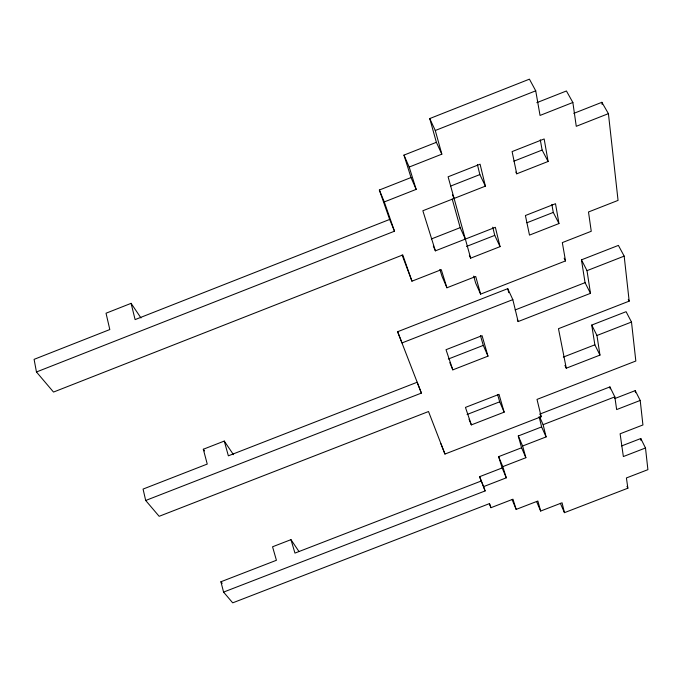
<?xml version="1.0" encoding="UTF-8"?>
<svg xmlns="http://www.w3.org/2000/svg" width="682" height="682" viewBox="0 0 682 682"><rect width="100%" height="100%" fill="white"/><g stroke="black" fill="none" stroke-linecap="round" stroke-linejoin="round"><path stroke-width="1.02" d="M140.978 317.957L131.097 303.345L106.034 313.217L109.811 329.551L34.1 359.346L36.453 371.98L394.494 231.207L384.281 201.932L416.165 189.374L409.191 167.047L441.834 154.166L436.369 142.325L429.737 118.566L529.428 79.155L535.728 90.817L540.042 115.429L572.863 102.479L566.435 90.979L536.811 102.675M441.834 154.166L435.278 130.501L535.728 90.817M416.165 189.374L411.016 177.542L403.966 155.112L436.369 142.325M394.494 231.207L389.652 219.442L379.354 190.022L411.016 177.542M573.818 113.365L601.865 102.309L608.421 113.647L618.054 200.397L588.498 211.983L591.251 231.275L562.318 242.604L565.523 260.916L480.605 294.121L475.635 282.996L473.709 276.099M608.421 113.647L576.264 126.306L572.863 102.479M450.725 186.041L479.855 174.575L477.4 164.558M513.887 161.174L542.122 150.057L540.28 139.784M389.652 219.442L135.104 319.602L131.097 303.345M470.648 258.171L448.1 176.8L480.077 164.2L485.388 186.143L422.849 210.747L435.389 250.848L495.362 227.311L500.051 246.645L470.648 258.171L469.369 255.341M516.726 173.816L548.106 161.472L544.159 138.958L512.097 151.592L516.726 173.816L515.839 172.052M431.382 238.956L460.188 227.643L452.209 199.059M466.514 246.449L494.748 235.375L492.745 227.191M526.93 222.758L553.281 212.417L551.857 204.447M402.099 255.042L411.945 281.18L441.28 269.688L446.932 287.778L475.721 276.508L480.605 294.121M558.976 223.551L529.496 235.102L525.413 215.521L555.506 203.713L558.976 223.551L553.281 212.417M233.474 454.689L224.267 441.075L203.313 449.25L207.251 464.067L143.067 489.079L145.684 500.477L421.391 393.096L397.623 331.725L507.749 288.665L512.83 299.628L518.141 321.563L590.484 293.337L587.006 270.652L581.456 259.842L618.395 245.401L624.175 256.125L629.179 301.137L558.473 328.69L566.265 368.203L599.964 355.1L596.955 335.484L591.737 325.067L626.085 311.691L631.498 322.04L635.829 361.025L537.007 399.405L541.201 416.719L444.954 454.059L440.913 443.718M512.83 299.628L402.005 342.927L397.623 331.725M587.006 270.652L624.175 256.125M515.123 309.96L585.054 282.663L581.456 259.842M448.338 359.022L483.291 345.39L480.435 335.561M452.814 369.866L487.98 356.157L482.055 335.646L446.019 349.704L452.814 369.866L449.83 362.636M596.955 335.484L631.498 322.04M563.315 357.087L594.857 344.819L591.737 325.067M467.076 414.486L499.701 401.809L497.672 394.827M471.356 424.895L504.16 412.158L499.011 394.349L465.456 407.401L471.356 424.895L469.02 419.217M539.59 414.196L609.913 386.916L614.832 396.873L616.647 409.575L640.21 400.445L635.24 390.624L614.729 398.578M298.793 551.235L290.958 539.658L272.553 546.785L276.423 560.28L220.917 581.763L223.577 592.095L485.107 490.938L483.598 486.616L506.291 477.826L502.796 466.641L525.873 457.707L522.625 446.002L546.094 436.915L543.128 424.673L614.832 396.873M525.873 457.707L521.577 447.767L518.286 435.969L541.627 426.915L539.104 416.642M506.291 477.826L502.165 467.946L498.619 456.659L521.577 447.767M485.107 490.938L479.591 476.692L502.165 467.946M481.117 481.049L294.956 553.102L290.958 539.658M621.634 445.934L640.79 438.526L645.496 447.989L647.9 469.668L626.408 477.954L627.875 488.201L564.457 512.659L560.348 503.316M489.395 503.81L490.963 507.698L512.975 499.198L516.163 509.403L537.876 501.023L540.656 511.048L562.062 502.787L564.457 512.659M645.496 447.989L623.357 456.548L620.109 433.795L642.93 424.963L640.21 400.445M36.453 371.98L53.52 392.065L402.781 254.94L411.945 281.18M145.684 500.477L159.145 516.308L428.518 411.527L444.954 454.059M223.577 592.095L232.707 602.845L489.523 503.589L490.963 507.698M220.917 581.763L222.221 583.323M203.313 449.25L204.515 450.93M628.258 299.389L629.179 301.137M542.122 150.057L548.106 161.472M585.054 282.663L590.484 293.337M564.142 258.18L565.523 260.916M594.857 344.819L599.964 355.1M479.855 174.575L485.388 186.143M626.988 486.351L627.875 488.201M564.926 365.382L566.265 368.203M494.748 235.375L500.051 246.645M429.737 118.566L435.278 130.501M517.314 319.756L518.141 321.563M452.464 194.864L454.101 198.453M460.188 227.643L465.354 239.084M540.374 414.869L541.201 416.719M539.837 417.333L543.128 424.673M541.627 426.915L546.094 436.915M403.966 155.112L409.191 167.047M483.291 345.39L487.98 356.157M518.286 435.969L522.625 446.002M433.317 246.049L435.389 250.848M499.701 401.809L504.16 412.158M446.932 287.778L442.081 276.474L439.864 269.399M536.606 501.585L540.656 511.048M498.619 456.659L502.796 466.641M512.173 499.804L516.163 509.403M379.354 190.022L384.281 201.932M479.591 476.692L483.598 486.616M421.391 393.096L417.154 382.261L228.368 455.832L224.267 441.075M507.749 288.665L508.729 292.68M609.913 386.916L610.202 388.885M601.865 102.309L602.112 104.406M635.24 390.624L635.479 392.679M640.79 438.526L641.029 440.606"/></g></svg>
